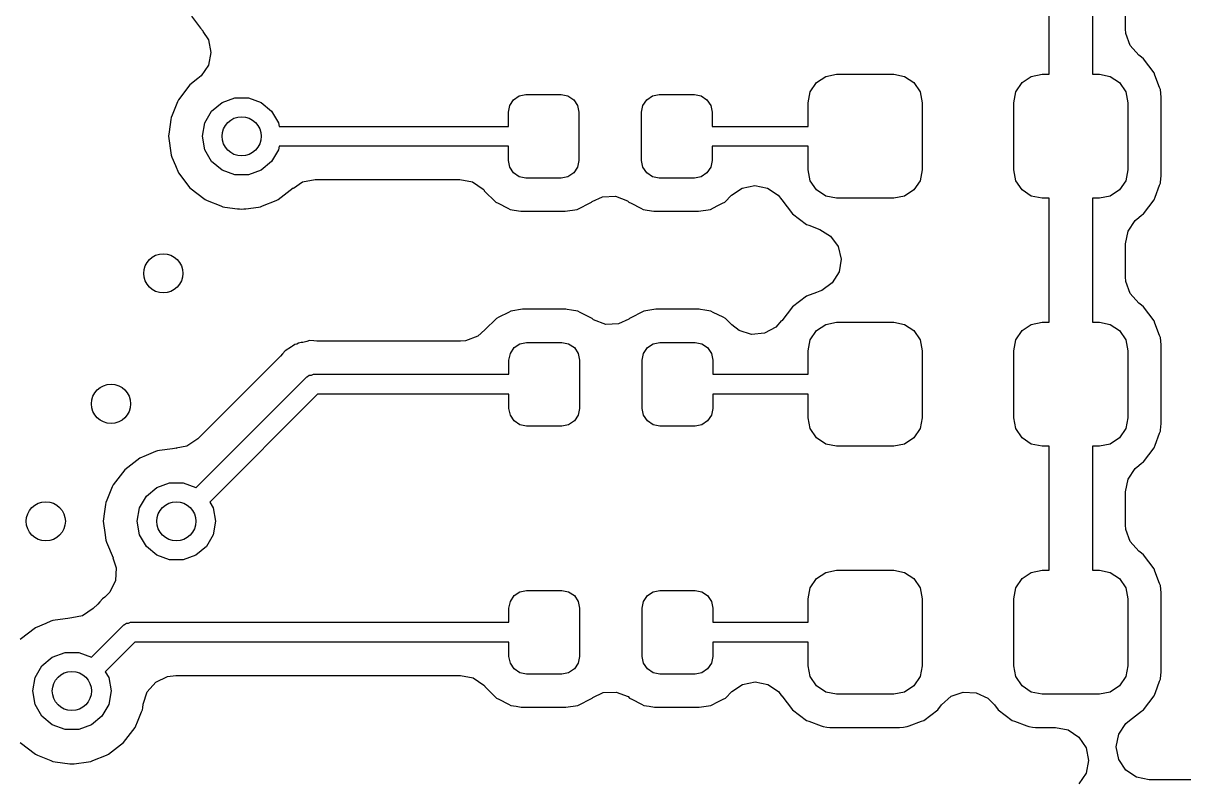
# Model space of a CAD drawing. Extents: x 0.99 to 4.24, y -7.27 to -4.02.
# Drawn here: x 3.4834 to 3.8333, y -4.6278 to -4.399 of the extents above; entities that cross this region are included whole.
import ezdxf

# ---------------------------------------------------------------- set-up
doc = ezdxf.new("R2010")
doc.units = 0
doc.header["$MEASUREMENT"] = 0
doc.layers.add('BLACK', color=7, linetype='CONTINUOUS')

msp = doc.modelspace()

# ---------------------------------------------------------------- linework, layer by layer
at = {"layer": 'BLACK', "linetype": 'CONTINUOUS'}
for p, q in [((3.79271, -4.41437), (3.79271, -4.37894)), ((3.80571, -4.37894), (3.80571, -4.41437)), ((3.81573, -4.40064), (3.81573, -4.3923)), ((3.53408, -4.39684), (3.53685, -4.40045)), ((3.53685, -4.40045), (3.53758, -4.4014)), ((3.53758, -4.4014), (3.53751, -4.40145)), ((3.53751, -4.40145), (3.53918, -4.40395)), ((3.81583, -4.40205), (3.81573, -4.40064)), ((3.53918, -4.40395), (3.53994, -4.40776)), ((3.81712, -4.40572), (3.81583, -4.40205)), ((3.53994, -4.40776), (3.53918, -4.41157)), ((3.81972, -4.40861), (3.81712, -4.40572)), ((3.82057, -4.40925), (3.81972, -4.40861)), ((3.53918, -4.41157), (3.53702, -4.4148)), ((3.82114, -4.40967), (3.82057, -4.40925)), ((3.82057, -4.40925), (3.82057, -4.40925)), ((3.82434, -4.41394), (3.82114, -4.40967)), ((3.53604, -4.41566), (3.53364, -4.4175)), ((3.53702, -4.4148), (3.53604, -4.41566)), ((3.7225, -4.41689), (3.7253, -4.41503)), ((3.7253, -4.41503), (3.72859, -4.41437)), ((3.72859, -4.41437), (3.74582, -4.41437)), ((3.74582, -4.41437), (3.74911, -4.41503)), ((3.74911, -4.41503), (3.75191, -4.41689)), ((3.78451, -4.41689), (3.7873, -4.41503)), ((3.7873, -4.41503), (3.7906, -4.41437)), ((3.7906, -4.41437), (3.79271, -4.41437)), ((3.80571, -4.41437), (3.80782, -4.41437)), ((3.80782, -4.41437), (3.81112, -4.41503)), ((3.81112, -4.41503), (3.81391, -4.41689)), ((3.82458, -4.41461), (3.82434, -4.41394)), ((3.82599, -4.41836), (3.82458, -4.41461)), ((3.82458, -4.41461), (3.82458, -4.41461)), ((3.53364, -4.4175), (3.53014, -4.42206)), ((3.72064, -4.41969), (3.7225, -4.41689)), ((3.75191, -4.41689), (3.75377, -4.41969)), ((3.78264, -4.41969), (3.78451, -4.41689)), ((3.81391, -4.41689), (3.81578, -4.41969)), ((3.82621, -4.41894), (3.82599, -4.41836)), ((3.82599, -4.41836), (3.82599, -4.41836)), ((3.82646, -4.42122), (3.82621, -4.41894)), ((3.52989, -4.42266), (3.52824, -4.42667)), ((3.53014, -4.42206), (3.52989, -4.42266)), ((3.54016, -4.42548), (3.54331, -4.42284)), ((3.54331, -4.42284), (3.54716, -4.42144)), ((3.54716, -4.42144), (3.55126, -4.42144)), ((3.55126, -4.42144), (3.55512, -4.42284)), ((3.55512, -4.42284), (3.55826, -4.42548)), ((3.63003, -4.42375), (3.63118, -4.42203)), ((3.63118, -4.42203), (3.63291, -4.42088)), ((3.63291, -4.42088), (3.63494, -4.42047)), ((3.63494, -4.42047), (3.64557, -4.42047)), ((3.64557, -4.42047), (3.6476, -4.42088)), ((3.6476, -4.42088), (3.64933, -4.42203)), ((3.64933, -4.42203), (3.65048, -4.42375)), ((3.67019, -4.42375), (3.67134, -4.42203)), ((3.67134, -4.42203), (3.67306, -4.42088)), ((3.67306, -4.42088), (3.6751, -4.42047)), ((3.6751, -4.42047), (3.68573, -4.42047)), ((3.68573, -4.42047), (3.68776, -4.42088)), ((3.68776, -4.42088), (3.68949, -4.42203)), ((3.68949, -4.42203), (3.69064, -4.42375)), ((3.71998, -4.42298), (3.72064, -4.41969)), ((3.75377, -4.41969), (3.75443, -4.42298)), ((3.78199, -4.42298), (3.78264, -4.41969)), ((3.81578, -4.41969), (3.81644, -4.42298)), ((3.82646, -4.42149), (3.82646, -4.42122)), ((3.82646, -4.43307), (3.82646, -4.42149)), ((3.53811, -4.42903), (3.54016, -4.42548)), ((3.55826, -4.42548), (3.56031, -4.42903)), ((3.62963, -4.42579), (3.63003, -4.42375)), ((3.62963, -4.43007), (3.62963, -4.42579)), ((3.65048, -4.42375), (3.65089, -4.42579)), ((3.65089, -4.42579), (3.65089, -4.44035)), ((3.66978, -4.42579), (3.67019, -4.42375)), ((3.66978, -4.44035), (3.66978, -4.42579)), ((3.69064, -4.42375), (3.69104, -4.42579)), ((3.69104, -4.42579), (3.69104, -4.43007)), ((3.71998, -4.43007), (3.71998, -4.42298)), ((3.75443, -4.42298), (3.75443, -4.44316)), ((3.78199, -4.44316), (3.78199, -4.42298)), ((3.81644, -4.42298), (3.81644, -4.44316)), ((3.52786, -4.42802), (3.52737, -4.43171)), ((3.52794, -4.42737), (3.52786, -4.42802)), ((3.52786, -4.42802), (3.52786, -4.42802)), ((3.52824, -4.42667), (3.52794, -4.42737)), ((3.5374, -4.43307), (3.53811, -4.42903)), ((3.56031, -4.42903), (3.56049, -4.43007)), ((3.52737, -4.43171), (3.52719, -4.43307)), ((3.52719, -4.43307), (3.52728, -4.43372)), ((3.53811, -4.43711), (3.5374, -4.43307)), ((3.56049, -4.43007), (3.62963, -4.43007)), ((3.69104, -4.43007), (3.71998, -4.43007)), ((3.82646, -4.44492), (3.82646, -4.43307)), ((3.52728, -4.43372), (3.52785, -4.43807)), ((3.56049, -4.43607), (3.56031, -4.43711)), ((3.62963, -4.43607), (3.56049, -4.43607)), ((3.62963, -4.44035), (3.62963, -4.43607)), ((3.71998, -4.43607), (3.69104, -4.43607)), ((3.69104, -4.43607), (3.69104, -4.44035)), ((3.71998, -4.44316), (3.71998, -4.43607)), ((3.52785, -4.43807), (3.52794, -4.43877)), ((3.52794, -4.43877), (3.52819, -4.43937)), ((3.52819, -4.43937), (3.52819, -4.43937)), ((3.52819, -4.43937), (3.52925, -4.44192)), ((3.54016, -4.44066), (3.53811, -4.43711)), ((3.56031, -4.43711), (3.55826, -4.44066)), ((3.63003, -4.44239), (3.62963, -4.44035)), ((3.65089, -4.44035), (3.65048, -4.44239)), ((3.67019, -4.44239), (3.66978, -4.44035)), ((3.69104, -4.44035), (3.69064, -4.44239)), ((3.52925, -4.44192), (3.53014, -4.44408)), ((3.54331, -4.4433), (3.54016, -4.44066)), ((3.54716, -4.4447), (3.54331, -4.4433)), ((3.55512, -4.4433), (3.55126, -4.4447)), ((3.55826, -4.44066), (3.55512, -4.4433)), ((3.63118, -4.44411), (3.63003, -4.44239)), ((3.65048, -4.44239), (3.64933, -4.44411)), ((3.67134, -4.44411), (3.67019, -4.44239)), ((3.69064, -4.44239), (3.68949, -4.44411)), ((3.72064, -4.44646), (3.71998, -4.44316)), ((3.75443, -4.44316), (3.75377, -4.44646)), ((3.78264, -4.44646), (3.78199, -4.44316)), ((3.81644, -4.44316), (3.81578, -4.44646)), ((3.53014, -4.44408), (3.53364, -4.44864)), ((3.55126, -4.4447), (3.54716, -4.4447)), ((3.5648, -4.44867), (3.56753, -4.44685)), ((3.56753, -4.44685), (3.57134, -4.44609)), ((3.57134, -4.44609), (3.61499, -4.44609)), ((3.61499, -4.44609), (3.61881, -4.44685)), ((3.61881, -4.44685), (3.62204, -4.44901)), ((3.63291, -4.44526), (3.63118, -4.44411)), ((3.63494, -4.44567), (3.63291, -4.44526)), ((3.64557, -4.44567), (3.63494, -4.44567)), ((3.6476, -4.44526), (3.64557, -4.44567)), ((3.64933, -4.44411), (3.6476, -4.44526)), ((3.67306, -4.44526), (3.67134, -4.44411)), ((3.6751, -4.44567), (3.67306, -4.44526)), ((3.68573, -4.44567), (3.6751, -4.44567)), ((3.68776, -4.44526), (3.68573, -4.44567)), ((3.68949, -4.44411), (3.68776, -4.44526)), ((3.7225, -4.44925), (3.72064, -4.44646)), ((3.75377, -4.44646), (3.75191, -4.44925)), ((3.78451, -4.44925), (3.78264, -4.44646)), ((3.81578, -4.44646), (3.81391, -4.44925)), ((3.82599, -4.44779), (3.82621, -4.4472)), ((3.82621, -4.4472), (3.82637, -4.44575)), ((3.82637, -4.44575), (3.82643, -4.44519)), ((3.82643, -4.44519), (3.82646, -4.44492)), ((3.82643, -4.44519), (3.82643, -4.44519)), ((3.53364, -4.44864), (3.5382, -4.45214)), ((3.56022, -4.45214), (3.56478, -4.44864)), ((3.56478, -4.44864), (3.5648, -4.44867)), ((3.62204, -4.44901), (3.62229, -4.44931)), ((3.62229, -4.44931), (3.62238, -4.44948)), ((3.62238, -4.44948), (3.62582, -4.45291)), ((3.69485, -4.45291), (3.69692, -4.45085)), ((3.69692, -4.45085), (3.70015, -4.44869)), ((3.70015, -4.44869), (3.70396, -4.44794)), ((3.70396, -4.44794), (3.70777, -4.44869)), ((3.70777, -4.44869), (3.711, -4.45085)), ((3.711, -4.45085), (3.71204, -4.45223)), ((3.7253, -4.45112), (3.7225, -4.44925)), ((3.75191, -4.44925), (3.74911, -4.45112)), ((3.7873, -4.45112), (3.78451, -4.44925)), ((3.81391, -4.44925), (3.81112, -4.45112)), ((3.82462, -4.45144), (3.82599, -4.44779)), ((3.82599, -4.44779), (3.82599, -4.44779)), ((3.5382, -4.45214), (3.53881, -4.45239)), ((3.53881, -4.45239), (3.54291, -4.45409)), ((3.54291, -4.45409), (3.54291, -4.45409)), ((3.54291, -4.45409), (3.54351, -4.45434)), ((3.54351, -4.45434), (3.54416, -4.45442)), ((3.55426, -4.45442), (3.55491, -4.45434)), ((3.55491, -4.45434), (3.55551, -4.45409)), ((3.55551, -4.45409), (3.55962, -4.45239)), ((3.55551, -4.45409), (3.55551, -4.45409)), ((3.55962, -4.45239), (3.56022, -4.45214)), ((3.62582, -4.45291), (3.62651, -4.45327)), ((3.62651, -4.45327), (3.62651, -4.45327)), ((3.62651, -4.45327), (3.62944, -4.45476)), ((3.65037, -4.45512), (3.6547, -4.45291)), ((3.6547, -4.45291), (3.65487, -4.45274)), ((3.65487, -4.45274), (3.65801, -4.45129)), ((3.65801, -4.45129), (3.66189, -4.45114)), ((3.66189, -4.45114), (3.66554, -4.45249)), ((3.66554, -4.45249), (3.66555, -4.4525)), ((3.66555, -4.4525), (3.66597, -4.45291)), ((3.66597, -4.45291), (3.66667, -4.45327)), ((3.66667, -4.45327), (3.6696, -4.45476)), ((3.69053, -4.45512), (3.69255, -4.45409)), ((3.69255, -4.45409), (3.69416, -4.45327)), ((3.69416, -4.45327), (3.69485, -4.45291)), ((3.69416, -4.45327), (3.69416, -4.45327)), ((3.71204, -4.45223), (3.71208, -4.4522)), ((3.71208, -4.4522), (3.71528, -4.45647)), ((3.72859, -4.45177), (3.7253, -4.45112)), ((3.74582, -4.45177), (3.72859, -4.45177)), ((3.74911, -4.45112), (3.74582, -4.45177)), ((3.7906, -4.45177), (3.7873, -4.45112)), ((3.79271, -4.45177), (3.7906, -4.45177)), ((3.79271, -4.48917), (3.79271, -4.45177)), ((3.80782, -4.45177), (3.80571, -4.45177)), ((3.80571, -4.45177), (3.80571, -4.48917)), ((3.81112, -4.45112), (3.80782, -4.45177)), ((3.82114, -4.45647), (3.82434, -4.4522)), ((3.82434, -4.4522), (3.82462, -4.45144)), ((3.54416, -4.45442), (3.54416, -4.45442)), ((3.54416, -4.45442), (3.54793, -4.45492)), ((3.54793, -4.45492), (3.54843, -4.45499)), ((3.54843, -4.45499), (3.54857, -4.455)), ((3.54857, -4.455), (3.54921, -4.45509)), ((3.54921, -4.45509), (3.54986, -4.455)), ((3.54986, -4.455), (3.54999, -4.45499)), ((3.54999, -4.45499), (3.5505, -4.45492)), ((3.5505, -4.45492), (3.55426, -4.45442)), ((3.55426, -4.45442), (3.55426, -4.45442)), ((3.62944, -4.45476), (3.62944, -4.45476)), ((3.62944, -4.45476), (3.63014, -4.45512)), ((3.63014, -4.45512), (3.63137, -4.45531)), ((3.63137, -4.45531), (3.63335, -4.45563)), ((3.63335, -4.45563), (3.63335, -4.45563)), ((3.63335, -4.45563), (3.63373, -4.45569)), ((3.63373, -4.45569), (3.63413, -4.45569)), ((3.63413, -4.45569), (3.64026, -4.45569)), ((3.64026, -4.45569), (3.64678, -4.45569)), ((3.64678, -4.45569), (3.65037, -4.45512)), ((3.6696, -4.45476), (3.6696, -4.45476)), ((3.6696, -4.45476), (3.6703, -4.45512)), ((3.6703, -4.45512), (3.67152, -4.45531)), ((3.67152, -4.45531), (3.67351, -4.45563)), ((3.67351, -4.45563), (3.67351, -4.45563)), ((3.67351, -4.45563), (3.67389, -4.45569)), ((3.67389, -4.45569), (3.67428, -4.45569)), ((3.67428, -4.45569), (3.68042, -4.45569)), ((3.68042, -4.45569), (3.68694, -4.45569)), ((3.68694, -4.45569), (3.69053, -4.45512)), ((3.71528, -4.45647), (3.71955, -4.45967)), ((3.81865, -4.45846), (3.81972, -4.45753)), ((3.81972, -4.45753), (3.82057, -4.4569)), ((3.82057, -4.4569), (3.82114, -4.45647)), ((3.82057, -4.4569), (3.82057, -4.4569)), ((3.71955, -4.45967), (3.72022, -4.45992)), ((3.72022, -4.45992), (3.72349, -4.46115)), ((3.72349, -4.46115), (3.72679, -4.46319)), ((3.81649, -4.46169), (3.81865, -4.45846)), ((3.72679, -4.46319), (3.72906, -4.46635)), ((3.81573, -4.4655), (3.81649, -4.46169)), ((3.72906, -4.46635), (3.72995, -4.47013)), ((3.81573, -4.47544), (3.81573, -4.4655)), ((3.72995, -4.47013), (3.72932, -4.47397)), ((3.72932, -4.47397), (3.72727, -4.47727)), ((3.72727, -4.47727), (3.72411, -4.47954)), ((3.81583, -4.47686), (3.81573, -4.47544)), ((3.81712, -4.48052), (3.81583, -4.47686)), ((3.71955, -4.48127), (3.71528, -4.48448)), ((3.7225, -4.48017), (3.71955, -4.48127)), ((3.72349, -4.4798), (3.7225, -4.48017)), ((3.72411, -4.47954), (3.72349, -4.4798)), ((3.81972, -4.48341), (3.81712, -4.48052)), ((3.63034, -4.48582), (3.62964, -4.48618)), ((3.63393, -4.48526), (3.63034, -4.48582)), ((3.64045, -4.48526), (3.63393, -4.48526)), ((3.64658, -4.48526), (3.64045, -4.48526)), ((3.64697, -4.48526), (3.64658, -4.48526)), ((3.64736, -4.48532), (3.64697, -4.48526)), ((3.64871, -4.48553), (3.64736, -4.48532)), ((3.64736, -4.48532), (3.64736, -4.48532)), ((3.65057, -4.48582), (3.64871, -4.48553)), ((3.65126, -4.48618), (3.65057, -4.48582)), ((3.6705, -4.48582), (3.66617, -4.48803)), ((3.67409, -4.48526), (3.6705, -4.48582)), ((3.68061, -4.48526), (3.67409, -4.48526)), ((3.68674, -4.48526), (3.68061, -4.48526)), ((3.68713, -4.48526), (3.68674, -4.48526)), ((3.68752, -4.48532), (3.68713, -4.48526)), ((3.68887, -4.48553), (3.68752, -4.48532)), ((3.68752, -4.48532), (3.68752, -4.48532)), ((3.69072, -4.48582), (3.68887, -4.48553)), ((3.69142, -4.48618), (3.69072, -4.48582)), ((3.71528, -4.48448), (3.71208, -4.48875)), ((3.82057, -4.48405), (3.81972, -4.48341)), ((3.82114, -4.48448), (3.82057, -4.48405)), ((3.82057, -4.48405), (3.82057, -4.48405)), ((3.82434, -4.48875), (3.82114, -4.48448)), ((3.62601, -4.48803), (3.62258, -4.49146)), ((3.62671, -4.48767), (3.62601, -4.48803)), ((3.62964, -4.48618), (3.62671, -4.48767)), ((3.62671, -4.48767), (3.62671, -4.48767)), ((3.65286, -4.48699), (3.65126, -4.48618)), ((3.65126, -4.48618), (3.65126, -4.48618)), ((3.65489, -4.48803), (3.65286, -4.48699)), ((3.65531, -4.48845), (3.65489, -4.48803)), ((3.65533, -4.48846), (3.65531, -4.48845)), ((3.65897, -4.4898), (3.65533, -4.48846)), ((3.666, -4.4882), (3.66286, -4.48965)), ((3.66617, -4.48803), (3.666, -4.4882)), ((3.69435, -4.48767), (3.69142, -4.48618)), ((3.69142, -4.48618), (3.69142, -4.48618)), ((3.69505, -4.48803), (3.69435, -4.48767)), ((3.69435, -4.48767), (3.69435, -4.48767)), ((3.69699, -4.48996), (3.69505, -4.48803)), ((3.71197, -4.48866), (3.71027, -4.49068)), ((3.71208, -4.48875), (3.71197, -4.48866)), ((3.7253, -4.48983), (3.72859, -4.48917)), ((3.72859, -4.48917), (3.74582, -4.48917)), ((3.74582, -4.48917), (3.74911, -4.48983)), ((3.7873, -4.48983), (3.7906, -4.48917)), ((3.7906, -4.48917), (3.79271, -4.48917)), ((3.80571, -4.48917), (3.80782, -4.48917)), ((3.80782, -4.48917), (3.81112, -4.48983)), ((3.82458, -4.48941), (3.82434, -4.48875)), ((3.62253, -4.49142), (3.6204, -4.49339)), ((3.62258, -4.49146), (3.62253, -4.49142)), ((3.66286, -4.48965), (3.65897, -4.4898)), ((3.69925, -4.49166), (3.69699, -4.48996)), ((3.70295, -4.49282), (3.69925, -4.49166)), ((3.70682, -4.49248), (3.70295, -4.49282)), ((3.71027, -4.49068), (3.70682, -4.49248)), ((3.72064, -4.49449), (3.7225, -4.4917)), ((3.7225, -4.4917), (3.7253, -4.48983)), ((3.74911, -4.48983), (3.75191, -4.4917)), ((3.75191, -4.4917), (3.75377, -4.49449)), ((3.78264, -4.49449), (3.78451, -4.4917)), ((3.78451, -4.4917), (3.7873, -4.48983)), ((3.81112, -4.48983), (3.81391, -4.4917)), ((3.81391, -4.4917), (3.81578, -4.49449)), ((3.82599, -4.49316), (3.82458, -4.48941)), ((3.82458, -4.48941), (3.82458, -4.48941)), ((3.56457, -4.49639), (3.56422, -4.49663)), ((3.56528, -4.49589), (3.56457, -4.49639)), ((3.56457, -4.49639), (3.56457, -4.49639)), ((3.56584, -4.49574), (3.56528, -4.49589)), ((3.56634, -4.49545), (3.56584, -4.49574)), ((3.5672, -4.4953), (3.56634, -4.49545)), ((3.56762, -4.49523), (3.5672, -4.4953)), ((3.5672, -4.4953), (3.5672, -4.4953)), ((3.56847, -4.49504), (3.56762, -4.49523)), ((3.56887, -4.49493), (3.56847, -4.49504)), ((3.56971, -4.4947), (3.56887, -4.49493)), ((3.56887, -4.49493), (3.56887, -4.49493)), ((3.571, -4.49482), (3.56971, -4.4947)), ((3.57187, -4.49485), (3.571, -4.49482)), ((3.61519, -4.49485), (3.57187, -4.49485)), ((3.61675, -4.49473), (3.61519, -4.49485)), ((3.6204, -4.49339), (3.61675, -4.49473)), ((3.63138, -4.49683), (3.6331, -4.49568)), ((3.6331, -4.49568), (3.63514, -4.49528)), ((3.63514, -4.49528), (3.64577, -4.49528)), ((3.64577, -4.49528), (3.6478, -4.49568)), ((3.6478, -4.49568), (3.64953, -4.49683)), ((3.67154, -4.49683), (3.67326, -4.49568)), ((3.67326, -4.49568), (3.6753, -4.49528)), ((3.6753, -4.49528), (3.68593, -4.49528)), ((3.68593, -4.49528), (3.68796, -4.49568)), ((3.68796, -4.49568), (3.68968, -4.49683)), ((3.71998, -4.49779), (3.72064, -4.49449)), ((3.75377, -4.49449), (3.75443, -4.49779)), ((3.78199, -4.49779), (3.78264, -4.49449)), ((3.81578, -4.49449), (3.81644, -4.49779)), ((3.82621, -4.49374), (3.82599, -4.49316)), ((3.82599, -4.49316), (3.82599, -4.49316)), ((3.82646, -4.49602), (3.82621, -4.49374)), ((3.82646, -4.51973), (3.82646, -4.49602)), ((3.56095, -4.49938), (3.53597, -4.52436)), ((3.56154, -4.49874), (3.56095, -4.49938)), ((3.56237, -4.49775), (3.56154, -4.49874)), ((3.56312, -4.49731), (3.56237, -4.49775)), ((3.56349, -4.4971), (3.56312, -4.49731)), ((3.56312, -4.49731), (3.56312, -4.49731)), ((3.56422, -4.49663), (3.56349, -4.4971)), ((3.62982, -4.50059), (3.63023, -4.49856)), ((3.63023, -4.49856), (3.63138, -4.49683)), ((3.64953, -4.49683), (3.65068, -4.49856)), ((3.65068, -4.49856), (3.65108, -4.50059)), ((3.66998, -4.50059), (3.67038, -4.49856)), ((3.67038, -4.49856), (3.67154, -4.49683)), ((3.68968, -4.49683), (3.69084, -4.49856)), ((3.69084, -4.49856), (3.69124, -4.50059)), ((3.71998, -4.50487), (3.71998, -4.49779)), ((3.75443, -4.49779), (3.75443, -4.51796)), ((3.78199, -4.51796), (3.78199, -4.49779)), ((3.81644, -4.49779), (3.81644, -4.51796)), ((3.62982, -4.50487), (3.62982, -4.50059)), ((3.65108, -4.50059), (3.65108, -4.51516)), ((3.66998, -4.51516), (3.66998, -4.50059)), ((3.69124, -4.50059), (3.69124, -4.50487)), ((3.53548, -4.53902), (3.56874, -4.50575)), ((3.56874, -4.50575), (3.5689, -4.50565)), ((3.5689, -4.50565), (3.56894, -4.50558)), ((3.56894, -4.50558), (3.56906, -4.50553)), ((3.56906, -4.50553), (3.5696, -4.50516)), ((3.5696, -4.50516), (3.57025, -4.5051)), ((3.57025, -4.5051), (3.57087, -4.50487)), ((3.57087, -4.50487), (3.62982, -4.50487)), ((3.69124, -4.50487), (3.71998, -4.50487)), ((3.57211, -4.51087), (3.5396, -4.54339)), ((3.62982, -4.51087), (3.57211, -4.51087)), ((3.62982, -4.51516), (3.62982, -4.51087)), ((3.71998, -4.51087), (3.69124, -4.51087)), ((3.69124, -4.51087), (3.69124, -4.51516)), ((3.71998, -4.51796), (3.71998, -4.51087)), ((3.63023, -4.51719), (3.62982, -4.51516)), ((3.63138, -4.51892), (3.63023, -4.51719)), ((3.65068, -4.51719), (3.64953, -4.51892)), ((3.65108, -4.51516), (3.65068, -4.51719)), ((3.67038, -4.51719), (3.66998, -4.51516)), ((3.67154, -4.51892), (3.67038, -4.51719)), ((3.69084, -4.51719), (3.68968, -4.51892)), ((3.69124, -4.51516), (3.69084, -4.51719)), ((3.6331, -4.52007), (3.63138, -4.51892)), ((3.63514, -4.52047), (3.6331, -4.52007)), ((3.64577, -4.52047), (3.63514, -4.52047)), ((3.6478, -4.52007), (3.64577, -4.52047)), ((3.64953, -4.51892), (3.6478, -4.52007)), ((3.67326, -4.52007), (3.67154, -4.51892)), ((3.6753, -4.52047), (3.67326, -4.52007)), ((3.68593, -4.52047), (3.6753, -4.52047)), ((3.68796, -4.52007), (3.68593, -4.52047)), ((3.68968, -4.51892), (3.68796, -4.52007)), ((3.72064, -4.52126), (3.71998, -4.51796)), ((3.75443, -4.51796), (3.75377, -4.52126)), ((3.78264, -4.52126), (3.78199, -4.51796)), ((3.81644, -4.51796), (3.81578, -4.52126)), ((3.82621, -4.522), (3.82638, -4.52041)), ((3.82638, -4.52041), (3.82643, -4.51999)), ((3.82643, -4.51999), (3.82646, -4.51973)), ((3.82643, -4.51999), (3.82643, -4.51999)), ((3.53597, -4.52436), (3.53273, -4.52652)), ((3.7225, -4.52405), (3.72064, -4.52126)), ((3.7253, -4.52592), (3.7225, -4.52405)), ((3.75191, -4.52405), (3.74911, -4.52592)), ((3.75377, -4.52126), (3.75191, -4.52405)), ((3.78451, -4.52405), (3.78264, -4.52126)), ((3.7873, -4.52592), (3.78451, -4.52405)), ((3.81391, -4.52405), (3.81112, -4.52592)), ((3.81578, -4.52126), (3.81391, -4.52405)), ((3.82462, -4.52624), (3.82599, -4.52259)), ((3.82599, -4.52259), (3.82621, -4.522)), ((3.82599, -4.52259), (3.82599, -4.52259)), ((3.52448, -4.52786), (3.52383, -4.52794)), ((3.52836, -4.52735), (3.52448, -4.52786)), ((3.52448, -4.52786), (3.52448, -4.52786)), ((3.52953, -4.52719), (3.52836, -4.52735)), ((3.53273, -4.52652), (3.52952, -4.52716)), ((3.52952, -4.52716), (3.52953, -4.52719)), ((3.72859, -4.52657), (3.7253, -4.52592)), ((3.74582, -4.52657), (3.72859, -4.52657)), ((3.74911, -4.52592), (3.74582, -4.52657)), ((3.7906, -4.52657), (3.7873, -4.52592)), ((3.79271, -4.52657), (3.7906, -4.52657)), ((3.79271, -4.56398), (3.79271, -4.52657)), ((3.80782, -4.52657), (3.80571, -4.52657)), ((3.80571, -4.52657), (3.80571, -4.56398)), ((3.81112, -4.52592), (3.80782, -4.52657)), ((3.82114, -4.53127), (3.82434, -4.527)), ((3.82434, -4.527), (3.82462, -4.52624)), ((3.51852, -4.53014), (3.51396, -4.53364)), ((3.52046, -4.52934), (3.51852, -4.53014)), ((3.52323, -4.52819), (3.52046, -4.52934)), ((3.52383, -4.52794), (3.52323, -4.52819)), ((3.52323, -4.52819), (3.52323, -4.52819)), ((3.82057, -4.5317), (3.82114, -4.53127)), ((3.51396, -4.53364), (3.51046, -4.5382)), ((3.81649, -4.53649), (3.81865, -4.53326)), ((3.81865, -4.53326), (3.81972, -4.53233)), ((3.81972, -4.53233), (3.82057, -4.5317)), ((3.82057, -4.5317), (3.82057, -4.5317)), ((3.51046, -4.5382), (3.51021, -4.53881)), ((3.52362, -4.53898), (3.52748, -4.53758)), ((3.52748, -4.53758), (3.53158, -4.53758)), ((3.53158, -4.53758), (3.53543, -4.53898)), ((3.81573, -4.5403), (3.81649, -4.53649)), ((3.51021, -4.53881), (3.50853, -4.54287)), ((3.51843, -4.54517), (3.52048, -4.54162)), ((3.52048, -4.54162), (3.52362, -4.53898)), ((3.53543, -4.53898), (3.53548, -4.53902)), ((3.81573, -4.55025), (3.81573, -4.5403)), ((3.50817, -4.54416), (3.5079, -4.54625)), ((3.50826, -4.54351), (3.50817, -4.54416)), ((3.50817, -4.54416), (3.50817, -4.54416)), ((3.50853, -4.54287), (3.50826, -4.54351)), ((3.51772, -4.54921), (3.51843, -4.54517)), ((3.5396, -4.54339), (3.54063, -4.54517)), ((3.54063, -4.54517), (3.54134, -4.54921)), ((3.5079, -4.54625), (3.50751, -4.54921)), ((3.50751, -4.54921), (3.50759, -4.54986)), ((3.50759, -4.54986), (3.50795, -4.55255)), ((3.51843, -4.55325), (3.51772, -4.54921)), ((3.54134, -4.54921), (3.54063, -4.55325)), ((3.81583, -4.55166), (3.81573, -4.55025)), ((3.81712, -4.55532), (3.81583, -4.55166)), ((3.50795, -4.55255), (3.50826, -4.55491)), ((3.50826, -4.55491), (3.50851, -4.55551)), ((3.50851, -4.55551), (3.50851, -4.55551)), ((3.50851, -4.55551), (3.51046, -4.56022)), ((3.52048, -4.5568), (3.51843, -4.55325)), ((3.54063, -4.55325), (3.53858, -4.5568)), ((3.81972, -4.55822), (3.81712, -4.55532)), ((3.52362, -4.55944), (3.52048, -4.5568)), ((3.53858, -4.5568), (3.53543, -4.55944)), ((3.82057, -4.55885), (3.81972, -4.55822)), ((3.82114, -4.55928), (3.82057, -4.55885)), ((3.82057, -4.55885), (3.82057, -4.55885)), ((3.82434, -4.56355), (3.82114, -4.55928)), ((3.51046, -4.56022), (3.51041, -4.56024)), ((3.51041, -4.56024), (3.51142, -4.56323)), ((3.52748, -4.56084), (3.52362, -4.55944)), ((3.53158, -4.56084), (3.52748, -4.56084)), ((3.53543, -4.55944), (3.53158, -4.56084)), ((3.51142, -4.56323), (3.51117, -4.56711)), ((3.7225, -4.5665), (3.7253, -4.56463)), ((3.7253, -4.56463), (3.72859, -4.56398)), ((3.72859, -4.56398), (3.74582, -4.56398)), ((3.74582, -4.56398), (3.74911, -4.56463)), ((3.74911, -4.56463), (3.75191, -4.5665)), ((3.78451, -4.5665), (3.7873, -4.56463)), ((3.7873, -4.56463), (3.7906, -4.56398)), ((3.7906, -4.56398), (3.79271, -4.56398)), ((3.80571, -4.56398), (3.80782, -4.56398)), ((3.80782, -4.56398), (3.81112, -4.56463)), ((3.81112, -4.56463), (3.81391, -4.5665)), ((3.82458, -4.56421), (3.82434, -4.56355)), ((3.82599, -4.56796), (3.82458, -4.56421)), ((3.82458, -4.56421), (3.82458, -4.56421)), ((3.51117, -4.56711), (3.50945, -4.5706)), ((3.71998, -4.57259), (3.72064, -4.56929)), ((3.72064, -4.56929), (3.7225, -4.5665)), ((3.75191, -4.5665), (3.75377, -4.56929)), ((3.75377, -4.56929), (3.75443, -4.57259)), ((3.78199, -4.57259), (3.78264, -4.56929)), ((3.78264, -4.56929), (3.78451, -4.5665)), ((3.81391, -4.5665), (3.81578, -4.56929)), ((3.81578, -4.56929), (3.81644, -4.57259)), ((3.82621, -4.56855), (3.82599, -4.56796)), ((3.82599, -4.56796), (3.82599, -4.56796)), ((3.82646, -4.57082), (3.82621, -4.56855)), ((3.50725, -4.57255), (3.50642, -4.57354)), ((3.50798, -4.57213), (3.50725, -4.57255)), ((3.50945, -4.5706), (3.50798, -4.57213)), ((3.62982, -4.57539), (3.63023, -4.57336)), ((3.63023, -4.57336), (3.63138, -4.57164)), ((3.63138, -4.57164), (3.6331, -4.57048)), ((3.6331, -4.57048), (3.63514, -4.57008)), ((3.63514, -4.57008), (3.64577, -4.57008)), ((3.64577, -4.57008), (3.6478, -4.57048)), ((3.6478, -4.57048), (3.64953, -4.57164)), ((3.64953, -4.57164), (3.65068, -4.57336)), ((3.65068, -4.57336), (3.65108, -4.57539)), ((3.66998, -4.57539), (3.67038, -4.57336)), ((3.67038, -4.57336), (3.67154, -4.57164)), ((3.67154, -4.57164), (3.67326, -4.57048)), ((3.67326, -4.57048), (3.6753, -4.57008)), ((3.6753, -4.57008), (3.68593, -4.57008)), ((3.68593, -4.57008), (3.68796, -4.57048)), ((3.68796, -4.57048), (3.68968, -4.57164)), ((3.68968, -4.57164), (3.69084, -4.57336)), ((3.69084, -4.57336), (3.69124, -4.57539)), ((3.71998, -4.57968), (3.71998, -4.57259)), ((3.75443, -4.57259), (3.75443, -4.59277)), ((3.78199, -4.59277), (3.78199, -4.57259)), ((3.81644, -4.57259), (3.81644, -4.59277)), ((3.82646, -4.59453), (3.82646, -4.57082)), ((3.50447, -4.57554), (3.50124, -4.5777)), ((3.50583, -4.57418), (3.50447, -4.57554)), ((3.50642, -4.57354), (3.50583, -4.57418)), ((3.62982, -4.57968), (3.62982, -4.57539)), ((3.65108, -4.57539), (3.65108, -4.58996)), ((3.66998, -4.58996), (3.66998, -4.57539)), ((3.69124, -4.57539), (3.69124, -4.57968)), ((3.49015, -4.58003), (3.48702, -4.58132)), ((3.49173, -4.57937), (3.49015, -4.58003)), ((3.49233, -4.57912), (3.49173, -4.57937)), ((3.49173, -4.57937), (3.49173, -4.57937)), ((3.49298, -4.57904), (3.49233, -4.57912)), ((3.49686, -4.57853), (3.49298, -4.57904)), ((3.49298, -4.57904), (3.49298, -4.57904)), ((3.49803, -4.57837), (3.49686, -4.57853)), ((3.50124, -4.5777), (3.49803, -4.57834)), ((3.49803, -4.57834), (3.49803, -4.57837)), ((3.51378, -4.58045), (3.51382, -4.58038)), ((3.51382, -4.58038), (3.51394, -4.58033)), ((3.51394, -4.58033), (3.51448, -4.57996)), ((3.51448, -4.57996), (3.51513, -4.5799)), ((3.51513, -4.5799), (3.51575, -4.57968)), ((3.51575, -4.57968), (3.62982, -4.57968)), ((3.69124, -4.57968), (3.71998, -4.57968)), ((3.48702, -4.58132), (3.48246, -4.58482)), ((3.50398, -4.5902), (3.51363, -4.58056)), ((3.51363, -4.58056), (3.51378, -4.58045)), ((3.51699, -4.58568), (3.5081, -4.59457)), ((3.62982, -4.58568), (3.51699, -4.58568)), ((3.62982, -4.58996), (3.62982, -4.58568)), ((3.71998, -4.58568), (3.69124, -4.58568)), ((3.69124, -4.58568), (3.69124, -4.58996)), ((3.71998, -4.59277), (3.71998, -4.58568)), ((3.48898, -4.5928), (3.49213, -4.59017)), ((3.49213, -4.59017), (3.49598, -4.58876)), ((3.49598, -4.58876), (3.50008, -4.58876)), ((3.50008, -4.58876), (3.50394, -4.59017)), ((3.50394, -4.59017), (3.50398, -4.5902)), ((3.63023, -4.59199), (3.62982, -4.58996)), ((3.65108, -4.58996), (3.65068, -4.59199)), ((3.67038, -4.59199), (3.66998, -4.58996)), ((3.69124, -4.58996), (3.69084, -4.59199)), ((3.48693, -4.59635), (3.48898, -4.5928)), ((3.63138, -4.59372), (3.63023, -4.59199)), ((3.6331, -4.59487), (3.63138, -4.59372)), ((3.64953, -4.59372), (3.6478, -4.59487)), ((3.65068, -4.59199), (3.64953, -4.59372)), ((3.67154, -4.59372), (3.67038, -4.59199)), ((3.67326, -4.59487), (3.67154, -4.59372)), ((3.68968, -4.59372), (3.68796, -4.59487)), ((3.69084, -4.59199), (3.68968, -4.59372)), ((3.72064, -4.59606), (3.71998, -4.59277)), ((3.75443, -4.59277), (3.75377, -4.59606)), ((3.78264, -4.59606), (3.78199, -4.59277)), ((3.81644, -4.59277), (3.81578, -4.59606)), ((3.48622, -4.60039), (3.48693, -4.59635)), ((3.5081, -4.59457), (3.50913, -4.59635)), ((3.50913, -4.59635), (3.50984, -4.60039)), ((3.52078, -4.60068), (3.52334, -4.59776)), ((3.52334, -4.59776), (3.52683, -4.59604)), ((3.52683, -4.59604), (3.5294, -4.5957)), ((3.5294, -4.5957), (3.61519, -4.5957)), ((3.61519, -4.5957), (3.619, -4.59646)), ((3.619, -4.59646), (3.62223, -4.59861)), ((3.63514, -4.59528), (3.6331, -4.59487)), ((3.64577, -4.59528), (3.63514, -4.59528)), ((3.6478, -4.59487), (3.64577, -4.59528)), ((3.6753, -4.59528), (3.67326, -4.59487)), ((3.68593, -4.59528), (3.6753, -4.59528)), ((3.68796, -4.59487), (3.68593, -4.59528)), ((3.70022, -4.59843), (3.70403, -4.59767)), ((3.70403, -4.59767), (3.70784, -4.59843)), ((3.7225, -4.59886), (3.72064, -4.59606)), ((3.75377, -4.59606), (3.75191, -4.59886)), ((3.78451, -4.59886), (3.78264, -4.59606)), ((3.81578, -4.59606), (3.81391, -4.59886)), ((3.82471, -4.60081), (3.82599, -4.59739)), ((3.82599, -4.59739), (3.82621, -4.59681)), ((3.82599, -4.59739), (3.82599, -4.59739)), ((3.82621, -4.59681), (3.82635, -4.5955)), ((3.82635, -4.5955), (3.82643, -4.5948)), ((3.82643, -4.5948), (3.82646, -4.59453)), ((3.82643, -4.5948), (3.82643, -4.5948)), ((3.48693, -4.60443), (3.48622, -4.60039)), ((3.50984, -4.60039), (3.50913, -4.60443)), ((3.51953, -4.60436), (3.52078, -4.60068)), ((3.62223, -4.59861), (3.62249, -4.59891)), ((3.62249, -4.59891), (3.62258, -4.59909)), ((3.62258, -4.59909), (3.62601, -4.60252)), ((3.65507, -4.60235), (3.65821, -4.6009)), ((3.65821, -4.6009), (3.66209, -4.60075)), ((3.66209, -4.60075), (3.66574, -4.60209)), ((3.69505, -4.60252), (3.69699, -4.60059)), ((3.69699, -4.60059), (3.70022, -4.59843)), ((3.70784, -4.59843), (3.71107, -4.60059)), ((3.71107, -4.60059), (3.71202, -4.60185)), ((3.7253, -4.60072), (3.7225, -4.59886)), ((3.72859, -4.60138), (3.7253, -4.60072)), ((3.74911, -4.60072), (3.74582, -4.60138)), ((3.75191, -4.59886), (3.74911, -4.60072)), ((3.76313, -4.602), (3.7668, -4.60071)), ((3.7668, -4.60071), (3.77068, -4.60092)), ((3.77068, -4.60092), (3.77418, -4.6026)), ((3.7873, -4.60072), (3.78451, -4.59886)), ((3.7906, -4.60138), (3.7873, -4.60072)), ((3.81112, -4.60072), (3.80782, -4.60138)), ((3.81391, -4.59886), (3.81112, -4.60072)), ((3.82434, -4.60181), (3.82471, -4.60081)), ((3.48898, -4.60799), (3.48693, -4.60443)), ((3.50913, -4.60443), (3.50708, -4.60799)), ((3.51939, -4.60545), (3.51953, -4.60436)), ((3.62601, -4.60252), (3.62671, -4.60288)), ((3.62671, -4.60288), (3.62671, -4.60288)), ((3.62671, -4.60288), (3.62964, -4.60437)), ((3.62964, -4.60437), (3.62964, -4.60437)), ((3.62964, -4.60437), (3.63034, -4.60473)), ((3.63034, -4.60473), (3.63194, -4.60498)), ((3.64697, -4.6053), (3.65057, -4.60473)), ((3.65057, -4.60473), (3.65489, -4.60252)), ((3.65489, -4.60252), (3.65507, -4.60235)), ((3.66574, -4.60209), (3.66575, -4.6021)), ((3.66575, -4.6021), (3.66617, -4.60252)), ((3.66617, -4.60252), (3.66687, -4.60288)), ((3.66687, -4.60288), (3.6698, -4.60437)), ((3.6698, -4.60437), (3.6698, -4.60437)), ((3.6698, -4.60437), (3.6705, -4.60473)), ((3.6705, -4.60473), (3.6721, -4.60498)), ((3.68713, -4.6053), (3.69072, -4.60473)), ((3.69072, -4.60473), (3.69296, -4.60359)), ((3.69296, -4.60359), (3.69435, -4.60288)), ((3.69435, -4.60288), (3.69505, -4.60252)), ((3.69435, -4.60288), (3.69435, -4.60288)), ((3.71202, -4.60185), (3.71208, -4.60181)), ((3.71208, -4.60181), (3.71528, -4.60608)), ((3.74582, -4.60138), (3.72859, -4.60138)), ((3.75913, -4.60608), (3.76024, -4.60459)), ((3.76024, -4.60459), (3.76313, -4.602)), ((3.77418, -4.6026), (3.77618, -4.60459)), ((3.77618, -4.60459), (3.77729, -4.60608)), ((3.80782, -4.60138), (3.7906, -4.60138)), ((3.82114, -4.60608), (3.82434, -4.60181)), ((3.49213, -4.61062), (3.48898, -4.60799)), ((3.50708, -4.60799), (3.50394, -4.61062)), ((3.518, -4.60924), (3.51905, -4.6067)), ((3.51905, -4.6067), (3.5193, -4.60609)), ((3.51905, -4.6067), (3.51905, -4.6067)), ((3.5193, -4.60609), (3.51939, -4.60545)), ((3.51939, -4.60545), (3.51939, -4.60545)), ((3.63194, -4.60498), (3.63354, -4.60523)), ((3.63354, -4.60523), (3.63354, -4.60523)), ((3.63354, -4.60523), (3.63393, -4.6053)), ((3.63393, -4.6053), (3.63432, -4.6053)), ((3.63432, -4.6053), (3.64046, -4.6053)), ((3.64046, -4.6053), (3.64697, -4.6053)), ((3.6721, -4.60498), (3.6737, -4.60523)), ((3.6737, -4.60523), (3.6737, -4.60523)), ((3.6737, -4.60523), (3.67409, -4.6053)), ((3.67409, -4.6053), (3.67448, -4.6053)), ((3.67448, -4.6053), (3.68061, -4.6053)), ((3.68061, -4.6053), (3.68713, -4.6053)), ((3.71528, -4.60608), (3.71955, -4.60928)), ((3.75486, -4.60928), (3.75913, -4.60608)), ((3.77729, -4.60608), (3.78156, -4.60928)), ((3.8169, -4.60925), (3.82057, -4.6065)), ((3.82057, -4.6065), (3.82114, -4.60608)), ((3.49598, -4.61203), (3.49213, -4.61062)), ((3.50394, -4.61062), (3.50008, -4.61203)), ((3.5136, -4.61596), (3.5171, -4.6114)), ((3.5171, -4.6114), (3.518, -4.60924)), ((3.71955, -4.60928), (3.72022, -4.60953)), ((3.72022, -4.60953), (3.72022, -4.60953)), ((3.72022, -4.60953), (3.72397, -4.61093)), ((3.72397, -4.61093), (3.72397, -4.61093)), ((3.72397, -4.61093), (3.72455, -4.61115)), ((3.72455, -4.61115), (3.72563, -4.61127)), ((3.72563, -4.61127), (3.72656, -4.61137)), ((3.72656, -4.61137), (3.72656, -4.61137)), ((3.72656, -4.61137), (3.72683, -4.6114)), ((3.72683, -4.6114), (3.7271, -4.6114)), ((3.7271, -4.6114), (3.73721, -4.6114)), ((3.73721, -4.6114), (3.74758, -4.6114)), ((3.74758, -4.6114), (3.74872, -4.61127)), ((3.74872, -4.61127), (3.74924, -4.61122)), ((3.74924, -4.61122), (3.74986, -4.61115)), ((3.74924, -4.61122), (3.74924, -4.61122)), ((3.74986, -4.61115), (3.75044, -4.61093)), ((3.75044, -4.61093), (3.75419, -4.60953)), ((3.75044, -4.61093), (3.75044, -4.61093)), ((3.75419, -4.60953), (3.75486, -4.60928)), ((3.75419, -4.60953), (3.75419, -4.60953)), ((3.78156, -4.60928), (3.78223, -4.60953)), ((3.78223, -4.60953), (3.78223, -4.60953)), ((3.78223, -4.60953), (3.78597, -4.61093)), ((3.78597, -4.61093), (3.78597, -4.61093)), ((3.78597, -4.61093), (3.78656, -4.61115)), ((3.78656, -4.61115), (3.78764, -4.61127)), ((3.78764, -4.61127), (3.78857, -4.61137)), ((3.78857, -4.61137), (3.78857, -4.61137)), ((3.78857, -4.61137), (3.78884, -4.6114)), ((3.78884, -4.6114), (3.79461, -4.6114)), ((3.79461, -4.6114), (3.79843, -4.61216)), ((3.81367, -4.61341), (3.81583, -4.61018)), ((3.81583, -4.61018), (3.8169, -4.60925)), ((3.50008, -4.61203), (3.49598, -4.61203)), ((3.79843, -4.61216), (3.80166, -4.61432)), ((3.80166, -4.61432), (3.80382, -4.61755)), ((3.81291, -4.61722), (3.81367, -4.61341)), ((3.48246, -4.61596), (3.48702, -4.61946)), ((3.50904, -4.61946), (3.5136, -4.61596)), ((3.80382, -4.61755), (3.80457, -4.62136)), ((3.81367, -4.62103), (3.81291, -4.61722)), ((3.48702, -4.61946), (3.48763, -4.61971)), ((3.48763, -4.61971), (3.49173, -4.62141)), ((3.49173, -4.62141), (3.49173, -4.62141)), ((3.49173, -4.62141), (3.49233, -4.62166)), ((3.49233, -4.62166), (3.49298, -4.62175)), ((3.49298, -4.62175), (3.49298, -4.62175)), ((3.49298, -4.62175), (3.49738, -4.62233)), ((3.49738, -4.62233), (3.49803, -4.62241)), ((3.49803, -4.62241), (3.49868, -4.62233)), ((3.49868, -4.62233), (3.50308, -4.62175)), ((3.50308, -4.62175), (3.50373, -4.62166)), ((3.50308, -4.62175), (3.50308, -4.62175)), ((3.50373, -4.62166), (3.50433, -4.62141)), ((3.50433, -4.62141), (3.50844, -4.61971)), ((3.50433, -4.62141), (3.50433, -4.62141)), ((3.50844, -4.61971), (3.50904, -4.61946)), ((3.80457, -4.62136), (3.80382, -4.62517)), ((3.81583, -4.62426), (3.81367, -4.62103)), ((3.80382, -4.62517), (3.80166, -4.6284)), ((3.81906, -4.62642), (3.81583, -4.62426)), ((3.82287, -4.62718), (3.81906, -4.62642)), ((4.00788, -4.62718), (3.82287, -4.62718))]:
    msp.add_line(p, q, dxfattribs=at)
at = {"layer": 'BLACK'}
for centre in [(3.54921, -4.43307), (3.52559, -4.47441), (3.50984, -4.51378), (3.49016, -4.54921), (3.52953, -4.54921), (3.49803, -4.60039)]:
    msp.add_circle(centre, 0.00591, dxfattribs=at)

doc.saveas('drawing.dxf')
